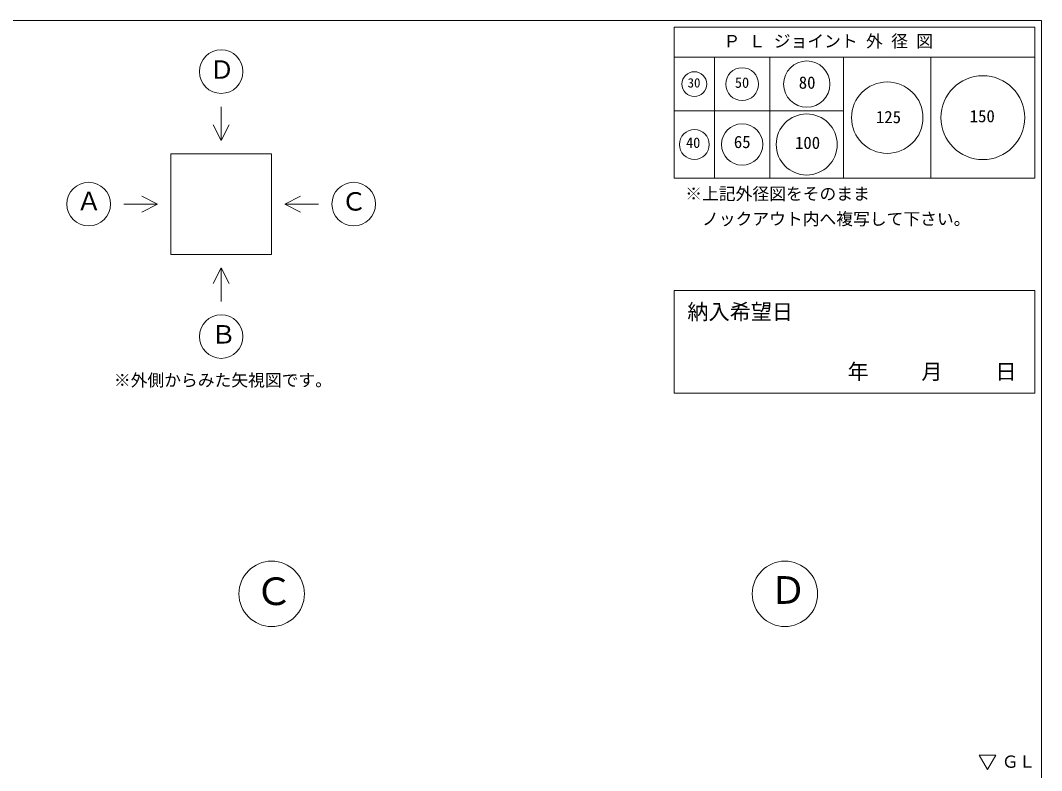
# Model space of a CAD drawing. Units: millimetres, scale not verified. Extents: x -4890 to 18490, y -2301 to 2302.
# Drawn here: x 1846 to 4890, y 64 to 2302 of the extents above; entities that cross this region are included whole.
import ezdxf
from ezdxf.enums import TextEntityAlignment as Align

# ---------------------------------------------------------------- set-up
doc = ezdxf.new("R2010")
doc.units = ezdxf.units.MM
doc.header["$LTSCALE"] = 10
for name, color, linetype, lineweight in [('0-2_waku', 7, 'Continuous', 18), ('0-3_gaikei', 7, 'Continuous', 18), ('0-7_hole', 7, 'Continuous', 18), ('0-D_文字１', 7, 'Continuous', 18)]:
    doc.layers.add(name, color=color, linetype=linetype, lineweight=lineweight)
doc.styles.add('ＭＳ ゴシック', font='')
doc.styles.get('ＭＳ ゴシック').set_extended_font_data('MS Gothic')

msp = doc.modelspace()

# ---------------------------------------------------------------- linework, layer by layer
at = {"layer": '0-2_waku'}
for p, q in [((-1230, 2301.53), (4890, 2301.53)), ((4890, 2301.53), (4890, -1973.47)), ((4890, 2301.53), (4890, -1973.47)), ((3795, 2281.53), (3795, 1831.53)), ((3795, 2281.53), (4870, 2281.53)), ((3795, 2281.53), (4870, 2281.53)), ((3795, 2281.53), (4870, 2281.53)), ((3795, 2281.53), (3795, 1831.53)), ((3795, 2281.53), (4870, 2281.53)), ((3795, 2281.53), (4870, 2281.53)), ((3795, 2281.53), (4870, 2281.53)), ((4870, 2281.53), (4870, 1831.53)), ((4870, 2281.53), (4870, 1831.53)), ((3795, 2191.53), (4870, 2191.53)), ((3915, 2191.53), (3915, 1831.53)), ((4080, 2191.53), (4080, 1831.53)), ((4300, 2191.53), (4300, 1831.53)), ((4560, 2191.53), (4560, 1831.53)), ((3795, 2031.53), (4300, 2031.53)), ((3795, 1831.53), (4870, 1831.53)), ((3795, 1831.53), (4870, 1831.53)), ((3795, 1496.24), (3795, 1189.53)), ((3795, 1496.24), (4870, 1496.24)), ((4870, 1496.24), (4870, 1189.53)), ((3795, 1189.53), (4870, 1189.53))]:
    msp.add_line(p, q, dxfattribs=at)
at = {"layer": '0-3_gaikei'}
for p, q in [((2444.61, 2043.75), (2444.61, 1943.75)), ((2444.61, 1943.75), (2420.48, 1990.13)), ((2444.61, 1943.75), (2468.73, 1990.13)), ((2294.61, 1903.75), (2594.61, 1903.75)), ((2294.61, 1903.75), (2294.61, 1603.75)), ((2594.61, 1903.75), (2594.61, 1603.75)), ((2254.61, 1753.75), (2208.23, 1777.88)), ((2634.61, 1753.75), (2680.98, 1777.88)), ((2154.61, 1753.75), (2254.61, 1753.75)), ((2254.61, 1753.75), (2208.23, 1729.63)), ((2294.61, 1603.75), (2594.61, 1603.75)), ((2444.61, 1563.75), (2420.48, 1517.38)), ((2444.61, 1563.75), (2468.73, 1517.38)), ((2444.61, 1463.75), (2444.61, 1563.75))]:
    msp.add_line(p, q, dxfattribs=at)
msp.add_lwpolyline([(2734.61, 1753.75), (2634.61, 1753.75), (2680.98, 1729.63)], dxfattribs=at)
for centre, radius in [((2444.61, 2148.75), 65), ((2049.61, 1753.75), 65), ((2839.61, 1753.75), 65), ((2444.61, 1358.75), 65), ((2595, 591.53), 97.5), ((4125, 591.53), 97.5)]:
    msp.add_circle(centre, radius, dxfattribs=at)
at = {"layer": '0-7_hole'}
for centre, radius in [((4190, 2111.53), 69), ((3855, 2111.53), 37), ((3997.5, 2111.53), 49), ((4715, 2011.53), 125), ((4430, 2011.53), 106.5), ((4190, 1931.53), 91), ((3997.5, 1931.53), 61.5), ((3855, 1931.53), 44.5)]:
    msp.add_circle(centre, radius, dxfattribs=at)
at = {"layer": '0-D_文字１'}
for p, q in [((4728.74, 67.29), (4703.54, 110.23)), ((4703.54, 110.23), (4753.94, 110.23)), ((4728.74, 67.29), (4753.94, 110.23))]:
    msp.add_line(p, q, dxfattribs=at)

# ---------------------------------------------------------------- texts
at = {"layer": '0-7_hole', "style": 'ＭＳ ゴシック'}
for s, height, p in [('50', 31.16, (3975.91, 2091.19)), ('80', 36.66, (4166.18, 2086.85)), ('30', 28.04, (3834.95, 2093)), ('125', 36.66, (4396.28, 1984.11)), ('150', 36.66, (4675.81, 1986.76)), ('40', 31.16, (3830.27, 1911.94)), ('65', 36.66, (3972.72, 1909.81)), ('100', 36.66, (4155.05, 1907.35))]:
    msp.add_text(s, height=height, dxfattribs=at).set_placement(p, align=Align.BOTTOM_LEFT)
at = {"layer": '0-D_文字１', "style": 'ＭＳ ゴシック'}
for s, height, p in [('Ｐ Ｌ ジョイント 外 径 図', 36.66, (3941.92, 2210.35)), ('Ｄ', 54.99, (2409.2, 2110.96)), ('※上記外径図をそのまま', 36.66, (3827.95, 1755.34)), ('Ａ', 54.99, (2013, 1718.82)), ('Ｃ', 54.99, (2802.78, 1717.8)), ('\u3000ノックアウト内へ複写して下さい。', 36.66, (3827.95, 1680.34)), ('納入希望日', 46.19, (3834.18, 1395.76)), ('Ｂ', 54.99, (2413.95, 1321.34)), ('\u3000\u3000\u3000年     月     日', 46.19, (4122.89, 1217.31)), ('※外側からみた矢視図です。', 36.66, (2124.81, 1199.39)), ('Ｃ', 82.48, (2545, 533.18)), ('Ｄ', 82.48, (4077.8, 536.9)), ('ＧＬ', 36.66, (4771.54, 61.74))]:
    msp.add_text(s, height=height, dxfattribs=at).set_placement(p, align=Align.BOTTOM_LEFT)

doc.saveas('drawing.dxf')
